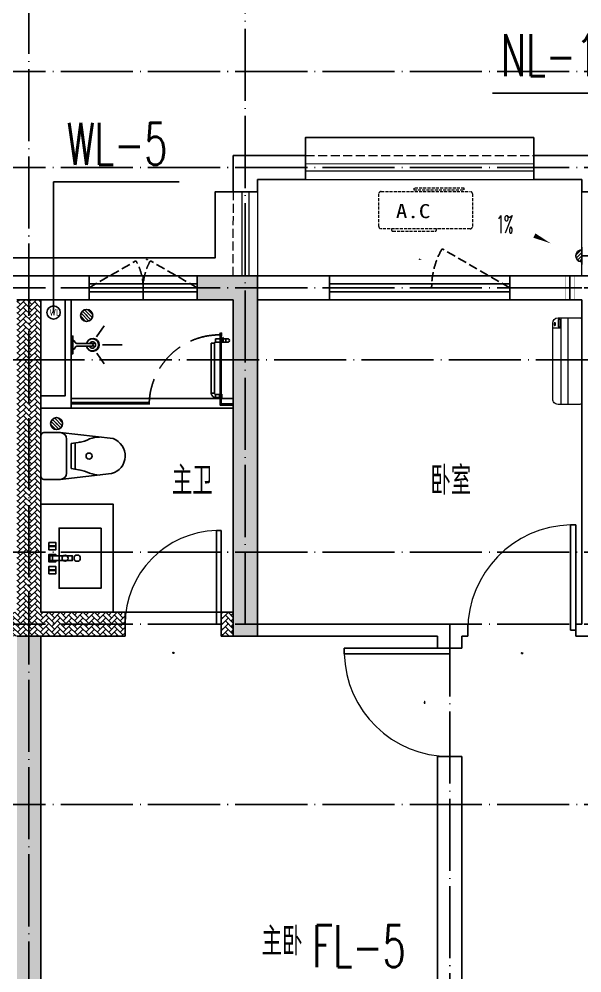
# Model space of a CAD drawing. Extents: x 27938 to 1507990, y 110129 to 923079.
# Drawn here: x 852835 to 857517, y 367223 to 375160 of the extents above; entities that cross this region are included whole.
import ezdxf

# ---------------------------------------------------------------- set-up
doc = ezdxf.new("R2010")
doc.units = 0
doc.header["$LTSCALE"] = 1000
doc.header["$MEASUREMENT"] = 0
doc.linetypes.add('DASH', pattern=[0.35, 0.25, -0.1])
doc.linetypes.add('DOTE', pattern=[2.42, 2, -0.2, 0.02, -0.2])
for name, color, linetype in [('COLUMN', 9, 'Continuous'), ('DIM_凝结', 150, 'Continuous'), ('DIM_废水', 31, 'Continuous'), ('DIM_污水', 2, 'Continuous'), ('DOTE', 1, 'Continuous'), ('EQUIP_污水', 7, 'Continuous'), ('IP-bath&kitchen-JOHNSON', 4, 'Continuous'), ('LVTRY', 6, 'Continuous'), ('P-bath&kitchen-JOHNSON', 4, 'Continuous'), ('PUB_HATCH', 8, 'Continuous'), ('PUB_TEXT', 4, 'Continuous'), ('VPIPE-中水', 122, 'Continuous'), ('VPIPE-凝结', 150, 'N'), ('VPIPE-污水', 2, 'W'), ('WALL', 9, 'Continuous'), ('WINDOW', 4, 'Continuous'), ('WINDOW_TEXT', 7, 'Continuous'), ('保温', 6, 'Continuous'), ('机电标识类', 1, 'Continuous'), ('看线', 251, 'Continuous')]:
    doc.layers.add(name, color=color, linetype=linetype)
for name, color, linetype, lineweight in [('平面-排水沟', 86, 'Continuous', 15), ('平面-栏杆', 135, 'Continuous', 15), ('平面-看线', 45, 'Continuous', 15), ('平面-空调室内机', 176, 'Continuous', 9), ('平面-空调预留孔', 173, 'Continuous', 15), ('空调', 76, 'Continuous', 13)]:
    doc.layers.add(name, color=color, linetype=linetype, lineweight=lineweight)
doc.styles.add('_TCH_DIM', font='SIMPLEX.shx', dxfattribs={"width": 0.7, "bigfont": 'GBCBIG.shx'})
doc.styles.add('_TCH_WINDOW', font='SIMPLEX.shx', dxfattribs={"width": 0.7, "height": 3.5, "bigfont": 'GBCBIG.shx'})
doc.styles.add('_TWT_SERIAL', font='SIMPLEX', dxfattribs={"width": 0.8, "height": 3.5, "bigfont": 'HZTXT'})
doc.styles.get("Standard").update_dxf_attribs({"font": 'gbenor.shx', "bigfont": 'gbcbig.shx'})
doc.styles.add('黑体', font='simhei.ttf')
doc.linetypes.add('N', pattern='A,3,-0.2,["N",Standard,S=0.25,R=0,X=-0.1,Y=-0.115],-0.2', length=3.4)
doc.linetypes.add('W', pattern='A,3,-0.2,["W",Standard,S=0.25,R=0,X=-0.1,Y=-0.115],-0.2', length=3.4)
pattern_1 = [(45, (-445516.58, -596748.81), (0, 47.4157523), [100.584, -33.528]), (135, (-445492.87, -596725.102), (3e-15, 47.4157523), [100.584, -33.528])]

# ---------------------------------------------------------------- blocks, each defined once
blk = doc.blocks.new('GDGDGDSDA')
at = {"layer": 'DOTE', "color": 0, "linetype": 'DOTE', "ltscale": 0.3}
for p, q in [((444334.8, 376108.3), (444334.8, 359558.3)), ((446134.8, 367858.3), (446134.8, 376108.3)), ((471334.8, 372458.3), (417334.8, 372458.3)), ((471334.8, 371658.3), (417334.8, 371658.3)), ((471334.8, 370658.3), (417334.8, 370658.3)), ((417334.8, 370058.6), (471334.8, 370058.6)), ((471334.8, 368458.3), (417334.8, 368458.3)), ((471334.8, 367858.3), (417334.8, 367858.3)), ((447834.8, 367858.3), (447834.8, 359558.3)), ((471334.8, 366358.3), (417334.8, 366358.3))]:
    blk.add_line(p, q, dxfattribs=at)
blk = doc.blocks.new('rrrrrrrrrrrra')
at = {"color": 0}
for p, q in [((252.6, 483.7), (-87.4, 483.7)), ((-112.4, 458.7), (-112.4, 324.3)), ((277.6, 324.3), (277.6, 458.7)), ((-112.4, 324.3), (-63.7, -103.4)), ((277.6, 324.3), (227.5, -115.6)), ((-59.1, 271.1), (224.3, 271.1)), ((-20.6, 232.4), (-34.2, 153.6)), ((191.3, 200.5), (-26.1, 200.5)), ((185.8, 232.4), (-20.6, 232.4)), ((185.8, 232.4), (199.4, 153.6))]:
    blk.add_line(p, q, dxfattribs=at)
for centre, radius, start, end in [((-87.4, 458.7), 25, 90, 180), ((252.6, 458.7), 25, 0, 90), ((-59.1, 324.3), 53.3, 180, 270), ((224.3, 324.3), 53.3, 270, 0), ((-322.6, 209.8), 293.8, 333.53685, 351.48282), ((487.8, 209.8), 293.8, 188.51718, 206.46315), ((149, -3.2), 224.1, 158.52022, 180), ((16.2, -3.2), 224.1, 0, 21.47978), ((83.8, -63.6), 152.8, 195.07732, 340.11812)]:
    blk.add_arc(centre, radius, start, end, dxfattribs=at)
blk = doc.blocks.new('A$C1E0F638F')
at = {"color": 0}
for points in [[(499.7, 435.1), (499.7, 85.1), (0, 85.1), (0, 435.1)], [(269.9, 30), (229.9, 30), (229.9, 195), (269.9, 195)], [(119.9, 0), (179.9, 0), (179.9, 60), (119.9, 60)], [(146.9, 55), (152.9, 55), (152.9, 5), (146.9, 5)], [(229.9, 30), (269.9, 30), (269.9, 10), (229.9, 10)], [(379.9, 0), (319.9, 0), (319.9, 60), (379.9, 60)], [(352.9, 55), (346.9, 55), (346.9, 5), (352.9, 5)]]:
    blk.add_lwpolyline(points, close=True, dxfattribs=at)
blk.add_lwpolyline([(269.9, 60), (279.9, 60), (279.9, 0), (219.9, 0), (219.9, 60), (229.9, 60)], dxfattribs=at)
blk.add_circle((249.9, 236.3), 26, dxfattribs=at)
blk = doc.blocks.new('$lvtry$00000171')
at = {"color": 0}
for p, q in [((-74, 11), (-11, 74)), ((-70, -27), (27, 70)), ((-53, -53), (53, 53)), ((-27, -70), (70, 27)), ((11, -74), (74, -11))]:
    blk.add_line(p, q, dxfattribs=at)
blk.add_circle((0, 0), 75, dxfattribs=at)
blk.add_point((0, 0), dxfattribs=at)
blk = doc.blocks.new('135')
blk.add_hatch(color=0).paths.add_polyline_path([(4.8, 1.8), (3.6, -1), (-4.7, 2.5), (-3.5, 5.3)])
at = {"color": 0}
for p, q in [((-6.3, 2.6), (5.4, -2.3)), ((-5.7, 2.9), (-5.2, 2.7)), ((-5.6, 18.9), (-3.4, 19.4)), ((-3.4, 19.4), (-5.5, 19.4)), ((5.2, 10.9), (-5.3, 10.9)), ((5.2, 9.7), (-5.2, 9.7)), ((-5.2, 2.7), (-3.8, 5.9)), ((-5, 10.9), (-5, 30.5)), ((-3.8, 5.9), (5.4, 2.1)), ((0, 0), (0, 39.1)), ((5.6, 18.9), (3.4, 19.3)), ((3.4, 19.3), (5.6, 19.3)), ((4.1, -1.2), (5.4, 2.1)), ((5, 10.9), (5, 32.3)), ((4.1, -1.2), (5.7, -1.8))]:
    blk.add_line(p, q, dxfattribs=at)
for centre, radius, start, end in [((6.2, 15.8), 13.5, 151.01474, 204.84033), ((13.5, 4.2), 20.5, 163.09243, 182.0012), ((-6, 3.6), 1, 184.22753, 248.46611), ((8.6, 15.5), 14.6, 166.278, 198.09535), ((13.5, 4.2), 19.5, 163.74431, 182.52687), ((-5.5, 3.3), 0.5, 181.9385, 247.25971), ((-5.2, 22.1), 0.5, 335.76434, 151.01474), ((3.8, 18.1), 9.42, 155.76434, 171.97728), ((5.2, 22.3), 0.5, 29.84246, 204.57404), ((-5.9, 17.2), 11.7, 10.47502, 24.57404), ((29.1, 6.7), 24, 172.94395, 199.23182), ((-6.3, 15.4), 12.4, 338.64492, 16.0476), ((-6, 15.8), 13.4, 334.91114, 29.84246), ((26.4, 6.3), 20.6, 169.14538, 199.95258), ((5.9, -1.2), 1.17, 247.45971, 19.95258), ((5.9, -1.4), 0.5, 247.45971, 19.23182)]:
    blk.add_arc(centre, radius, start, end, dxfattribs=at)
blk.add_open_spline([(-5, 30.5), (-4.1, 31.3), (-2.3, 33), (0.9, 29.2), (3.5, 31.1), (5, 32.3)], degree=3, knots=[0, 0, 0, 0, 3.066329, 6.218313, 11.124135, 11.124135, 11.124135, 11.124135], dxfattribs=at)
blk = doc.blocks.new('SDFAWERAWER')
at = {"layer": 'LVTRY', "color": 0}
for p, q in [((593987.8, -1242190.5), (593978.2, -1242214)), ((594017.1, -1242202.5), (593987.8, -1242190.5)), ((594015.8, -1242220.4), (594027.2, -1242192.7)), ((594025.7, -1242203.9), (594018.5, -1242221.5)), ((594022.6, -1242211.4), (594029.8, -1242193.8)), ((594025.4, -1242210.8), (594031.1, -1242196.8)), ((594027.2, -1242192.7), (594033, -1242195.1)), ((594029.8, -1242193.8), (594031.1, -1242196.8)), ((594032.2, -1242197.2), (594033, -1242195.1)), ((594033, -1242195.1), (594034, -1242197.4)), ((594033.8, -1242197.9), (594034, -1242197.4)), ((594047.3, -1242200.9), (594035.9, -1242228.7)), ((594041.6, -1242228.5), (594051.2, -1242205)), ((594049.9, -1242202), (594043.3, -1242218.2)), ((594047.3, -1242200.9), (594049.9, -1242202)), ((594049.9, -1242202), (594051.2, -1242205)), ((593941.2, -1242210.1), (593783.7, -1242594.8)), ((593964.6, -1242219.7), (593807.2, -1242604.4)), ((593941.2, -1242210.1), (593964.6, -1242219.7)), ((594007.5, -1242226), (593978.2, -1242214)), ((594015.8, -1242220.4), (594021.7, -1242222.8)), ((594018.5, -1242221.5), (594021.5, -1242220.3)), ((594025.4, -1242210.8), (594021.5, -1242220.3)), ((594022.6, -1242220.7), (594021.7, -1242222.8)), ((594021.7, -1242222.8), (594023.9, -1242221.9)), ((594024.2, -1242221.4), (594023.9, -1242221.9)), ((594027.7, -1242234.3), (594078.4, -1242255)), ((594035.9, -1242228.7), (594038.6, -1242229.7)), ((594037.3, -1242210.8), (594088, -1242231.6)), ((594038.6, -1242229.7), (594045.2, -1242213.6)), ((594038.6, -1242229.7), (594041.6, -1242228.5)), ((594057.1, -1242246.3), (594066.7, -1242222.8)), ((593783.7, -1242594.8), (593807.2, -1242604.4)), ((593803.2, -1242641.3), (593812.8, -1242617.9)), ((593803.2, -1242641.3), (593832.6, -1242653.3)), ((593812.8, -1242617.9), (593842.2, -1242629.9)), ((593842.2, -1242629.9), (593832.6, -1242653.3)), ((593833.8, -1242656.3), (593832.6, -1242653.3)), ((593845.2, -1242628.6), (593833.8, -1242656.3)), ((593836.5, -1242657.4), (593833.8, -1242656.3)), ((593847.8, -1242629.7), (593836.5, -1242657.4)), ((593845.2, -1242628.6), (593842.2, -1242629.9)), ((593847.8, -1242629.7), (593845.2, -1242628.6)), ((593847.1, -1242661.8), (593858.5, -1242634.1)), ((593847.1, -1242661.8), (593849.8, -1242662.9)), ((593849.8, -1242662.9), (593861.2, -1242635.2)), ((593852.1, -1242661.9), (593862.1, -1242637.4)), ((593858.5, -1242634.1), (593861.2, -1242635.2)), ((593861.2, -1242635.2), (593862.1, -1242637.4))]:
    blk.add_line(p, q, dxfattribs=at)
blk.add_lwpolyline([(593823.5, -1242717), (594045.8, -1242173.9), (594036.5, -1242170.2), (593814.2, -1242713.2)], close=True, dxfattribs=at)
blk.add_arc((594075.3, -1242240), 15.3, 281.79322, 33.70188, dxfattribs=at)
for centre, major_axis, start_param, end_param in [((593974.2, -1242223.6), (3.93, 9.6), 0, 1.570796), ((593816.8, -1242608.3), (13.5, 33.1), 1.570796, 3.141593), ((593816.8, -1242608.3), (3.93, 9.6), 1.570796, 3.141593)]:
    blk.add_ellipse(centre, major_axis=major_axis, ratio=1, start_param=start_param, end_param=end_param, dxfattribs=at)
at = {"layer": 'P-bath&kitchen-JOHNSON', "color": 0, "linetype": 'DASH'}
blk.add_arc((593809.8, -1242714), 586.2, 67.53695, 157.13247, dxfattribs=at)
at = {"layer": 'LVTRY', "color": 8, "xscale": -1, "rotation": 157.7329157530927}
blk.add_blockref('135', (594045.3, -1242161.9), dxfattribs=at)
blk = doc.blocks.new('A$C5DCB2F21')
at = {"layer": 'IP-bath&kitchen-JOHNSON', "color": 0}
for p, q in [((-68.3, -213.2), (-157.7, -275)), ((68.2, -213.2), (157.6, -275)), ((-0.1, -261.4), (-0.1, -424.7))]:
    blk.add_line(p, q, dxfattribs=at)
for centre, major_axis, ratio, start_param, end_param in [((0, -178.8), (-51, 0), 0.990052, -1.36297, 4.504563), ((0, -177.8), (-26.8, 0), 0.994812, -1.167677, 4.309269)]:
    blk.add_ellipse(centre, major_axis=major_axis, ratio=ratio, start_param=start_param, end_param=end_param, dxfattribs=at)
at = {"layer": 'LVTRY', "color": 0}
for p, q in [((73.6, 0), (-73.6, 0)), ((-10.5, -173.5), (-10.5, -49.3)), ((10.6, -173.5), (10.6, -49.3))]:
    blk.add_line(p, q, dxfattribs=at)
blk.add_lwpolyline([(73.6, 0), (73.6, -15.8), (-73.6, -15.8), (-73.6, 0)], dxfattribs=at)
for points in [[(-26.3, -30.7, -0.364142), (-37.8, -15.8, -0.020495)], [(-10.5, -49.4, 0.214893), (-26.3, -30.7, 7.649644)], [(10.6, -49.3, -0.21439), (26.3, -30.7, -7.649644)], [(26.3, -30.7, 0.364142), (37.8, -15.8, 0.020495)]]:
    blk.add_lwpolyline(points, format="xyb", dxfattribs=at)
blk.add_arc((0, -173.5), 10.5, 180, 0, dxfattribs=at)
for centre, major_axis, ratio, start_param, end_param in [((0, -181.3), (53.6, 0), 0.987577, 1.76809, 7.656688), ((-12.4, -164.7), (0, 1.43), 0.85, -1.570796, 4.712389), ((-12.4, -189.2), (0, 1.43), 0.85, 4.712389, 10.995574), ((12.5, -164.7), (0, 1.43), 0.85, 4.712389, 10.995574), ((12.5, -189.2), (0, 1.43), 0.85, 4.712389, 10.995574)]:
    blk.add_ellipse(centre, major_axis=major_axis, ratio=ratio, start_param=start_param, end_param=end_param, dxfattribs=at)
blk = doc.blocks.new('GDGDRGDGRD')
at = {"layer": 'IP-bath&kitchen-JOHNSON', "color": 0}
for p, q in [((490532.6, 524228.1), (491882.6, 524228.1)), ((490532.6, 524193.1), (491182.6, 524193.1)), ((491182.6, 524183.1), (491182.6, 524193.1)), ((490532.6, 524183.1), (491182.6, 524183.1)), ((490532.6, 524148.1), (491882.6, 524148.1)), ((491882.6, 524183.1), (491782.6, 524183.1)), ((491782.6, 524173.1), (491782.6, 524183.1)), ((491882.6, 524173.1), (491782.6, 524173.1))]:
    blk.add_line(p, q, dxfattribs=at)
for points in [[(490532.6, 525048.5), (490532.6, 524148.1), (490282.6, 524148.1)], [(490482.6, 525048.5), (490482.6, 524248.1), (490282.6, 524248.1)]]:
    blk.add_lwpolyline(points, dxfattribs=at)
at = {"layer": 'LVTRY', "color": 0}
blk.add_lwpolyline([(490882.6, 522448.5), (490282.6, 522448.5), (490282.6, 523348.5), (490882.6, 523348.5)], close=True, dxfattribs=at)
at = {"layer": 'IP-bath&kitchen-JOHNSON', "color": 8}
for name, p, rotation in [('A$C5DCB2F21', (490532.6, 524673.5), 90.008488524447), ('SDFAWERAWER', (-528535.9, 1449333.6), 22.25976934310711)]:
    blk.add_blockref(name, p, dxfattribs=dict(at, rotation=rotation))
at = {"layer": 'LVTRY', "color": 8, "xscale": -0.6666666667107826, "yscale": 0.6666666667107826}
for p in [(490662.6, 524918.5), (490412.6, 524018.5)]:
    blk.add_blockref('$lvtry$00000171', p, dxfattribs=at)
at = {"layer": 'LVTRY', "color": 8, "extrusion": (0, 0, -1), "xscale": -1, "zscale": -1, "rotation": 270}
blk.add_blockref('rrrrrrrrrrrra', (-490766.3, 523665.7), dxfattribs=at)
at = {"layer": 'LVTRY', "color": 8, "xscale": -1, "rotation": 270}
blk.add_blockref('A$C1E0F638F', (490347.5, 522648.8), dxfattribs=at)
blk = doc.blocks.new('GFDGFSDFGD')
at = {"layer": 'PUB_HATCH'}
blk.add_hatch(color=0, dxfattribs=at).paths.add_polyline_path([(447016.7, 373023.7), (447016.7, 372823.7), (447316.6, 372823.7), (447316.6, 370023.7), (447516.6, 370023.7), (447516.6, 373023.7)])
at = {"layer": 'COLUMN', "color": 0}
for p, q in [((447016.7, 373023.7), (447016.7, 372823.7)), ((447516.6, 373023.7), (447016.7, 373023.7)), ((447516.6, 370023.7), (447516.6, 373023.7)), ((447016.7, 372823.7), (447316.6, 372823.7)), ((447316.6, 372823.7), (447316.6, 370023.7)), ((447316.6, 370023.7), (447516.6, 370023.7))]:
    blk.add_line(p, q, dxfattribs=at)
blk = doc.blocks.new('GDFGDGRD')
at = {"layer": '保温', "linetype": 'ByBlock', "ltscale": 10}
h = blk.add_hatch(dxfattribs=at)
h.set_pattern_fill('AR-HBONE', color=251, scale=55)
h.set_pattern_definition([(45, (0, 0), (0, 47.4157523), [100.584, -33.528]), (135, (23.708, 23.708), (3e-15, 47.4157523), [100.584, -33.528])])
h.paths.add_polyline_path([(443916.5, 370023.7), (443916.5, 370223.7), (444016.5, 370223.7), (444016.5, 370023.7)])
blk = doc.blocks.new('A$C001338C2')
for p, q in [((845, 303.6), (55, 303.6)), ((109.1, 214.8), (109.1, 303.6)), ((0, 248.6), (0, 22)), ((900, 22), (900, 248.6)), ((22, 0), (878, 0))]:
    blk.add_line(p, q)
at = {"lineweight": 5}
for p, q in [((900, 214.8), (0, 214.8)), ((900, 143.2), (0, 143.2))]:
    blk.add_line(p, q, dxfattribs=at)
for points in [[(89.2, 226.4), (22.2, 226.4, -0.414214), (16.7, 231.9), (16.7, 243.1, -0.414214), (22.2, 248.6), (89.2, 248.6, -0.414214), (94.7, 243.1), (94.7, 231.9, -0.414214)], [(73.1, 275), (56.8, 275, -0.414214), (51.3, 280.5), (51.3, 283.4, -0.414214), (56.8, 288.9), (73.1, 288.9, -0.414214), (78.6, 283.4), (78.6, 280.5, -0.414214)]]:
    blk.add_lwpolyline(points, format="xyb", close=True)
for centre, radius, start, end in [((55, 248.6), 55, 90, 180), ((845, 248.6), 55, 360, 90), ((22, 22), 22, 180, 270), ((878, 22), 22, 270, 360)]:
    blk.add_arc(centre, radius, start, end)
blk = doc.blocks.new('dongkong')
blk.add_wipeout([(-603756, 210771), (-603756, 210570.8), (-603836, 210570.8), (-603836, 210771)])
at = {"layer": '机电标识类', "color": 250, "linetype": 'DASH', "ltscale": 400}
for p, q in [((-603796, 210771), (-603796, 210570.8)), ((-603896, 210670.7), (-603696, 210670.7))]:
    blk.add_line(p, q, dxfattribs=at)
at = {"layer": '空调', "color": 6, "linetype": 'DASH', "const_width": 2}
blk.add_lwpolyline([(-603756, 210771), (-603756, 210570.8), (-603836, 210570.8), (-603836, 210771)], close=True, dxfattribs=at)
blk = doc.blocks.new('A$C718F517F')
at = {"layer": '保温', "linetype": 'ByBlock', "ltscale": 10}
h = blk.add_hatch(dxfattribs=at)
h.set_pattern_fill('AR-HBONE', color=251, scale=55)
h.set_pattern_definition(pattern_1)
edge = h.paths.add_edge_path()
edge.add_line((200, 5100), (200.1, 7700))
edge.add_line((200.1, 7700), (0.1, 7700))
edge.add_line((0.1, 7700), (0, 5100))
edge.add_line((0, 5100), (200, 5100))
h = blk.add_hatch(dxfattribs=at)
h.set_pattern_fill('AR-HBONE', color=251, scale=55)
h.set_pattern_definition(pattern_1)
edge = h.paths.add_edge_path()
edge.add_line((900, 4900), (900, 5100))
edge.add_line((900, 5100), (-700, 5100))
edge.add_line((-700, 5100), (-700, 4900))
edge.add_line((-700, 4900), (900, 4900))
at = {"layer": '保温', "linetype": 'Continuous', "ltscale": 10}
h = blk.add_hatch(dxfattribs=at)
h.set_pattern_fill('HEX', color=251, scale=10, angle=90, style=0)
h.set_pattern_definition([(90, (-503782.47, -516048.461), (-16.49778, 1e-15), [9.525, -19.05]), (210, (-503782.47, -516048.461), (8.24889, -14.2874966), [9.525, -19.05]), (150, (-503782.47, -516038.936), (-8.24889, -14.2874966), [9.525, -19.05])])
h.paths.add_polyline_path([(0.1, 0), (200.1, 0), (200, 4900), (0, 4900)])
at = {"layer": '保温', "color": 251, "linetype": 'ByBlock', "ltscale": 10}
for p, q in [((0, 7700), (200, 7700)), ((0, 4900), (200, 4900)), ((0, 0), (200, 0))]:
    blk.add_line(p, q, dxfattribs=at)
blk = doc.blocks.new('gsergvr')
at = {"layer": '平面-空调预留孔', "linetype": 'DASH', "ltscale": 0.1}
for p, q in [((34075.4, 17176.2), (34075.4, 17166.2)), ((34085.4, 17156.2), (34438.2, 17156.2)), ((34448.2, 17166.2), (34448.2, 17176.2))]:
    blk.add_line(p, q, dxfattribs=at)
blk.add_lwpolyline([(34728.6, 17176.2), (33988.6, 17176.2, -0.414214), (33968.6, 17196.2), (33968.6, 17466.2, -0.414214), (33988.6, 17486.2), (34728.6, 17486.2, -0.414214), (34748.6, 17466.2), (34748.6, 17196.2, -0.414214)], format="xyb", close=True, dxfattribs=at)
blk.add_lwpolyline([(34679.3, 17515.3), (34259.5, 17515.3), (34259.5, 17500.2), (34679.3, 17500.2)], close=True, dxfattribs=at)
for centre, start, end in [((34085.4, 17166.2), 180, 270), ((34438.2, 17166.2), 270, 0)]:
    blk.add_arc(centre, 10, start, end, dxfattribs=at)
at = {"layer": '平面-空调预留孔', "color": 251, "linetype": 'DASH', "ltscale": 0.1, "true_color": 0x636466, "style": '黑体', "width": 1.2}
blk.add_text('A.C', height=117.05, dxfattribs=at).set_placement((34110.9, 17264.8))
blk = doc.blocks.new('rtyryrtyeeretee')
at = {"layer": '平面-空调预留孔'}
blk.add_blockref('gsergvr', (635673.5, 326705.8), dxfattribs=at)
blk = doc.blocks.new('A$C7A951E79')
at = {"layer": 'LVTRY'}
for p, q in [((-7.1, 49.5), (-49.5, 7.1)), ((0, 28.3), (-46.5, -18.3)), ((0, 0), (-35.4, -35.4)), ((0, -71.2), (0, 71.5)), ((0, -28.3), (-18.3, -46.5))]:
    blk.add_line(p, q, dxfattribs=at)
blk.add_arc((0, 0.2), 49.9, 89.97568, 269.97568, dxfattribs=at)
blk.add_point((0, 0), dxfattribs=at)
blk = doc.blocks.new('A$C42425DA4')
blk.add_blockref('A$C7A951E79', (25000, 0))
blk = doc.blocks.new('$WINLIB2D$00000001')
at = {"color": 0}
for points in [[(-0.5, 0.5), (-0.5, -0.5)], [(-0.5, 0.5), (0.5, 0.5)], [(0.5, -0.5), (0.5, 0.5)], [(0.5, 0.1667), (-0.5, 0.1667)], [(0.5, -0.1667), (-0.5, -0.1667)], [(-0.5, -0.5), (0.5, -0.5)]]:
    blk.add_lwpolyline(points, dxfattribs=at)
blk = doc.blocks.new('$DorLib2D$00000001')
at = {"color": 0}
for p, q in [((0.45, 0.975), (0.5, 0.975)), ((0.45, 0), (0.45, 0.975)), ((0.5, 0), (0.5, 0.975)), ((0.5, 0), (0.45, 0))]:
    blk.add_line(p, q, dxfattribs=at)
at = {"color": 0, "lineweight": 13}
blk.add_arc((0.475, 0), 0.975, 91.46928, 180, dxfattribs=at)
blk = doc.blocks.new('$TwtSys$00000147')
blk.add_circle((0, 0, 0), 25)

msp = doc.modelspace()

# ---------------------------------------------------------------- linework, layer by layer
at = {"layer": 'DIM_凝结'}
msp.add_line((857866.6, 374544.2), (856772.1, 374544.2), dxfattribs=at)
at = {"layer": 'DIM_污水'}
for p, q in [((853121.7, 372718.7), (853121.7, 373806.3)), ((853121.7, 373806.3), (854167.2, 373806.3))]:
    msp.add_line(p, q, dxfattribs=at)
at = {"layer": 'VPIPE-中水', "color": 8, "linetype": 'Continuous'}
msp.add_circle((853121.7, 372718.7), 55, dxfattribs=at)
at = {"layer": 'VPIPE-凝结', "color": 8, "ltscale": 0.1}
msp.add_line((857826.6, 373189.3), (857516.4, 373189.3), dxfattribs=at)
at = {"layer": 'VPIPE-污水'}
msp.add_circle((853121.7, 372718.7), 55, dxfattribs=at)
at = {"layer": 'WALL', "color": 8}
for p, q in [((854616.6, 374023.7), (854616.6, 373723.7)), ((854616.6, 374023.7), (855216.6, 374023.7)), ((855216.6, 374023.7), (855216.6, 373823.7)), ((857116.6, 374023.7), (857716.6, 374023.7)), ((857116.6, 374023.7), (857116.6, 373823.7)), ((854816.6, 373823.7), (854816.6, 373723.7)), ((854816.6, 373823.7), (855216.6, 373823.7)), ((857116.6, 373823.7), (857516.6, 373823.7)), ((857516.6, 373723.7), (857516.6, 373823.7)), ((854816.6, 373723.7), (854616.6, 373723.7)), ((857516.6, 373723.7), (857716.6, 373723.7)), ((852916.6, 373023.7), (852416.5, 373023.7)), ((853416.7, 373023.7), (852916.6, 373023.7)), ((853416.7, 372823.7), (853416.7, 373023.7)), ((854716.6, 373023.7), (854316.7, 373023.7)), ((854316.7, 373023.7), (854316.7, 372823.7)), ((855416.6, 373023.7), (854716.6, 373023.7)), ((855416.6, 372823.7), (855416.6, 373023.7)), ((856916.6, 373023.7), (856916.6, 372823.7)), ((853016.6, 370223.7), (853016.6, 372823.7)), ((853016.6, 372823.7), (853416.7, 372823.7)), ((854316.7, 372823.7), (854616.6, 372823.7)), ((854616.6, 372823.7), (854616.6, 370223.7)), ((854816.6, 372823.7), (855416.6, 372823.7)), ((854816.6, 372823.7), (854816.6, 370123.7)), ((853716.6, 370223.7), (853016.6, 370223.7)), ((853716.6, 370023.7), (853716.6, 370223.7)), ((854616.6, 370223.7), (854516.6, 370223.7)), ((854516.6, 370223.7), (854516.6, 370023.7)), ((854816.6, 370123.7), (856416.6, 370123.7)), ((856566.6, 370123.7), (856416.6, 370123.7)), ((856566.6, 370023.7), (856566.6, 370123.7)), ((857516.6, 370123.7), (857466.6, 370123.7)), ((857466.6, 370123.7), (857466.6, 370023.7)), ((853016.6, 365123.7), (853016.6, 370023.7)), ((853016.6, 370023.7), (853716.6, 370023.7)), ((854516.6, 370023.7), (854716.6, 370023.7)), ((854716.6, 370023.7), (856316.6, 370023.7)), ((856316.6, 370023.7), (856316.6, 369923.7)), ((856516.6, 370023.7), (856566.6, 370023.7)), ((856516.6, 369923.7), (856516.6, 370023.7)), ((857466.6, 370023.7), (857616.6, 370023.7)), ((856316.6, 369923.7), (856516.6, 369923.7)), ((856516.6, 369023.7), (856316.6, 369023.7)), ((856316.6, 369023.7), (856316.6, 365723.7)), ((856516.6, 365723.7), (856516.6, 369023.7))]:
    msp.add_line(p, q, dxfattribs=at)
at = {"layer": 'WINDOW', "color": 8}
msp.add_line((853716.6, 370223.7), (854516.6, 370223.7), dxfattribs=at)
at = {"layer": 'WINDOW', "color": 8, "linetype": 'DASH', "ltscale": 0.3}
msp.add_lwpolyline([(856916.6, 372923.7), (856353.4, 373248.4, 0.131485), (856266.6, 372923.7)], format="xyb", dxfattribs=at)
at = {"layer": '平面-排水沟', "color": 8}
msp.add_lwpolyline([(856970.4, 373430.5, 0, 0, 0), (857256.5, 373293.7, 0, 40, 0), (857121.2, 373358.4, 0, 0, 0)], format="xyseb", dxfattribs=at)
at = {"layer": '平面-栏杆', "color": 8}
for points in [[(857116.6, 373953.7), (855216.6, 373954)], [(857116.6, 373893.7), (855216.6, 373894)], [(854686.9, 373723.7), (854686.6, 373023.7)], [(854746.9, 373723.7), (854746.6, 373023.7)]]:
    msp.add_lwpolyline(points, dxfattribs=at)
at = {"layer": '平面-看线', "color": 8, "linetype": 'DASH', "ltscale": 0.3}
msp.add_line((854616.6, 373023.7), (854616.9, 373723.7), dxfattribs=at)
msp.add_lwpolyline([(855216.6, 374023.7), (857116.6, 374023.7)], dxfattribs=at)
at = {"layer": '平面-看线', "color": 8}
for points in [[(855216.6, 373823.7), (857116.6, 373823.7)], [(854816.9, 373723.7), (854816.6, 373023.7)]]:
    msp.add_lwpolyline(points, dxfattribs=at)
at = {"layer": '看线', "color": 8, "ltscale": 0.5}
for points in [[(855216.6, 374023.7), (855216.6, 374173.7), (857116.6, 374173.7), (857116.6, 374023.7)], [(851216.3, 373723.7), (851366.3, 373723.7), (851366.3, 373173.7), (852916.6, 373173.7)], [(852916.6, 373173.7), (854466.9, 373173.7), (854466.9, 373723.7), (854616.9, 373723.7)]]:
    msp.add_lwpolyline(points, dxfattribs=at)

# ---------------------------------------------------------------- block references
at = {"color": 8}
for name, p in [('GFDGFSDFGD', (407300, 0)), ('rtyryrtyeeretee', (186184.5, 29532.7)), ('A$C42425DA4', (832516.4, 373189.3)), ('A$C718F517F', (852816.6, 365123.7)), ('GDGDRGDGRD', (362734.1, -152224.7))]:
    msp.add_blockref(name, p, dxfattribs=at)
at = {"color": 8, "xscale": -1}
msp.add_blockref('GDFGDGRD', (1298533.2, 0), dxfattribs=at)
at = {"layer": 'DOTE', "color": 169}
msp.add_blockref('GDGDGDSDA', (408581.8, 2265.4), dxfattribs=at)
at = {"layer": 'EQUIP_污水'}
for p in [(853416.6, 371523.7), (853216.7, 370673.7)]:
    msp.add_blockref('$TwtSys$00000147', p, dxfattribs=at)
at = {"layer": 'WINDOW', "color": 8}
ref = msp.add_blockref('$WINLIB2D$00000001', (856166.6, 372923.7), dxfattribs=dict(at, xscale=1500, yscale=-200, zscale=1500, rotation=359.9999999969686))
ref.add_attrib('A', 'C1514a', (856161.3, 373159.1), dxfattribs={"layer": 'WINDOW_TEXT', "color": 8, "ltscale": 0.5, "height": 4.25, "style": '_TCH_WINDOW', "width": 0.494118})
ref = msp.add_blockref('$DorLib2D$00000001', (857016.6, 370073.7), dxfattribs=dict(at, xscale=900, yscale=900, zscale=900, rotation=3.223884863770534e-09))
ref.add_attrib('A', 'M0922', (857009.7, 369881), dxfattribs={"layer": 'WINDOW_TEXT', "color": 8, "ltscale": 0.5, "height": 5.95, "rotation": 0, "style": '_TCH_WINDOW', "width": 0.494118})
ref = msp.add_blockref('$DorLib2D$00000001', (854116.6, 370123.7), dxfattribs=dict(at, xscale=800, yscale=800, zscale=800, rotation=6.01791841182132e-09))
ref.add_attrib('A', 'M0822', (854109.7, 369883.2), dxfattribs={"layer": 'WINDOW_TEXT', "color": 8, "ltscale": 0.5, "height": 5.95, "rotation": 0, "style": '_TCH_WINDOW', "width": 0.494118})
ref = msp.add_blockref('$DorLib2D$00000001', (856416.6, 369473.7), dxfattribs=dict(at, xscale=900, yscale=900, zscale=900, rotation=90.00000000129845))
ref.add_attrib('A', 'M0922', (856211.6, 369466.9), dxfattribs={"layer": 'WINDOW_TEXT', "color": 8, "ltscale": 0.5, "height": 5.95, "rotation": 90, "style": '_TCH_WINDOW', "width": 0.494118})
at = {"layer": '平面-空调预留孔', "color": 8, "xscale": -0.8000000000465648, "yscale": 0.8000000000465648, "zscale": 0.8000000000465646, "rotation": 89.99999976656984}
msp.add_blockref('A$C001338C2', (857516.6, 372674), dxfattribs=at)

# ---------------------------------------------------------------- texts
at = {"layer": 'DIM_凝结', "color": 7, "style": '_TWT_SERIAL', "width": 0.64}
msp.add_text('NL-11', height=350, dxfattribs=at).set_placement((856842.1, 374684.2))
at = {"layer": 'DIM_废水', "color": 7, "style": '_TWT_SERIAL', "width": 0.64}
msp.add_text('FL-5', height=350, dxfattribs=at).set_placement((855273.8, 367271.3))
at = {"layer": 'DIM_污水', "color": 7, "style": '_TWT_SERIAL', "width": 0.64}
msp.add_text('WL-5', height=350, dxfattribs=at).set_placement((853233.2, 373946.3))
at = {"layer": 'PUB_TEXT', "color": 8}
for s, height, p in [('WL', 56, (853086.7, 372690.7)), ('主卫', 236.31, (854105.3, 371201.5)), ('卧室', 236.31, (856255.3, 371201.5, 0)), ('主卧', 236.31, (854851.8, 367366.2))]:
    msp.add_text(s, height=height, dxfattribs=at).set_placement(p)
at = {"layer": '平面-排水沟', "color": 7, "style": '_TCH_DIM', "width": 0.494118}
msp.add_text('1%', height=148.75, dxfattribs=at).set_placement((856806.3, 373377.8))

# ---------------------------------------------------------------- next in the draw order: block references
at = {"layer": '平面-空调室内机', "color": 8, "ltscale": 0.3, "xscale": -1, "rotation": 180}
msp.add_blockref('dongkong', (1457662.6, 583594.7), dxfattribs=at)
at = {"layer": '平面-空调室内机', "color": 8, "ltscale": 0.3}
msp.add_blockref('dongkong', (1461212.8, 162253), dxfattribs=at)

# ---------------------------------------------------------------- next in the draw order: linework, layer by layer
at = {"layer": 'WALL', "color": 8}
for p, q in [((857616.6, 373023.7), (856916.6, 373023.7)), ((856916.6, 372823.7), (857516.6, 372823.7)), ((857516.6, 370123.7), (857516.6, 372823.7))]:
    msp.add_line(p, q, dxfattribs=at)
at = {"layer": 'WINDOW', "color": 8, "linetype": 'DASH', "ltscale": 0.3}
for points in [[(853416.7, 372923.7), (853806.4, 373148.7, -0.131605), (853866.7, 372923.7)], [(854316.7, 372923.7), (853926.9, 373148.7, 0.131605), (853866.7, 372923.7)]]:
    msp.add_lwpolyline(points, format="xyb", dxfattribs=at)
at = {"layer": '平面-看线', "color": 8}
msp.add_line((857516.3, 373023.7), (857516.6, 373723.7), dxfattribs=at)

# ---------------------------------------------------------------- next in the draw order: block references
at = {"layer": 'WINDOW', "color": 8}
ref = msp.add_blockref('$WINLIB2D$00000001', (853866.7, 372923.7), dxfattribs=dict(at, xscale=-900, yscale=-200, zscale=-900, rotation=359.9999999964871))
ref.add_attrib('A', 'C0914', (853891.3, 373159.1), dxfattribs={"layer": 'WINDOW_TEXT', "color": 8, "ltscale": 0.5, "height": 4.25, "style": '_TCH_WINDOW', "width": 0.494118})

doc.saveas('drawing.dxf')
